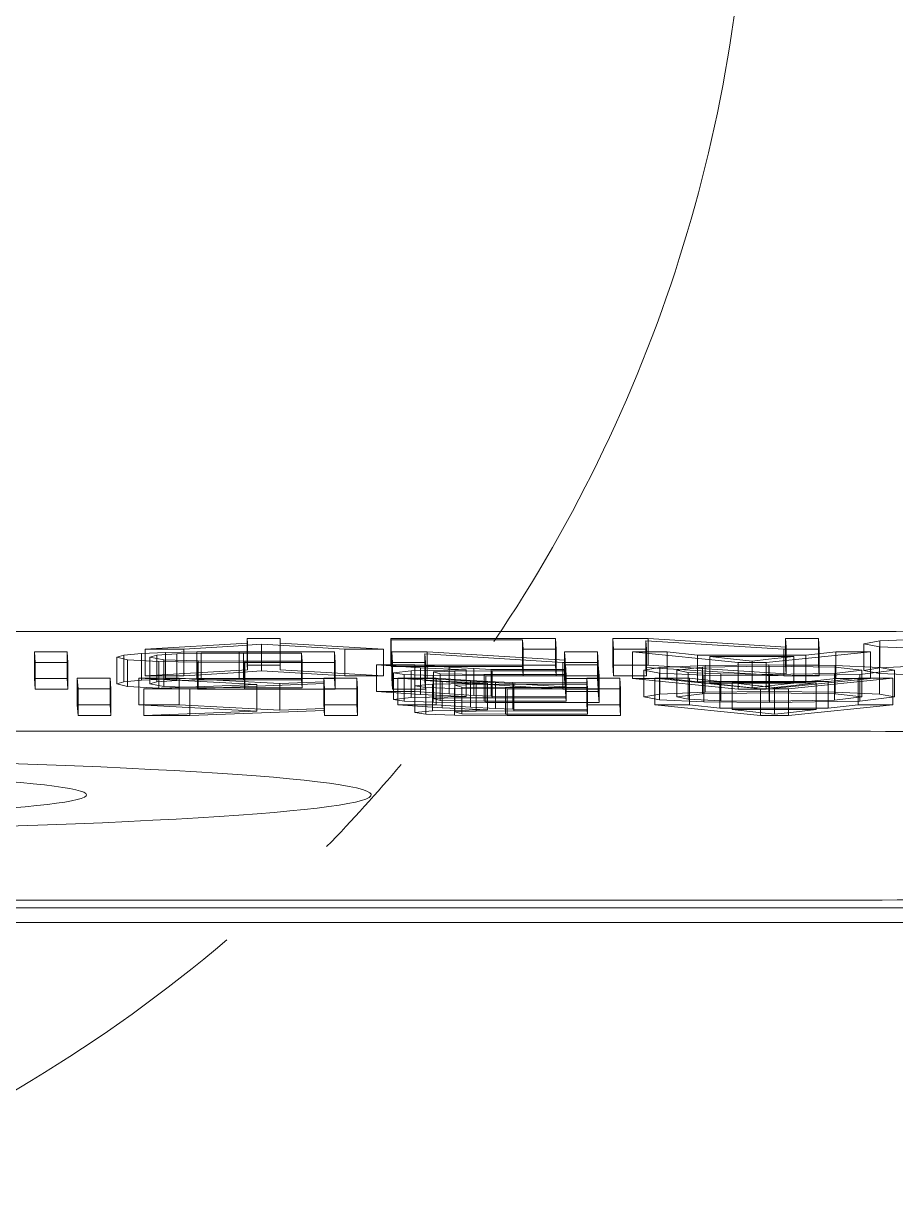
# Model space of a CAD drawing. Header units: metres. Extents: x -55 to 260, y -121 to 64.
# Drawn here: x 7.0984 to 7.1572, y 19.6569 to 19.7354 of the extents above; entities that cross this region are included whole.
import ezdxf

# ---------------------------------------------------------------- set-up
doc = ezdxf.new("R2010")
doc.units = ezdxf.units.M
doc.layers.add('0-1', color=7, linetype='Continuous', lineweight=5)
doc.layers.add('45ESTAC-1', color=253, linetype='Continuous', lineweight=5)

# ---------------------------------------------------------------- blocks, each defined once
blk = doc.blocks.new('Sign - SpeedLimit_Handicap - Handicap-V263-A1 _ A700')
at = {"layer": '45ESTAC-1'}
for p, q in [((7.155729, 19.694388), (6.91093, 19.694388)), ((7.113551, 19.693615), (7.106657, 19.693199)), ((7.10927, 19.693199), (7.112609, 19.693413)), ((7.112609, 19.693413), (7.114496, 19.693534)), ((7.115745, 19.693921), (7.11353, 19.693921)), ((7.11353, 19.693921), (7.113551, 19.693615)), ((7.11353, 19.692122), (7.11353, 19.693921)), ((7.113551, 19.691816), (7.113551, 19.693615)), ((7.114495, 19.691736), (7.114496, 19.693534)), ((7.114496, 19.693534), (7.116394, 19.693421)), ((7.115766, 19.693615), (7.115745, 19.693921)), ((7.115745, 19.693921), (7.115745, 19.692122)), ((7.122718, 19.693199), (7.115766, 19.693615)), ((7.115766, 19.691816), (7.115766, 19.693615)), ((7.116394, 19.693421), (7.120105, 19.693199)), ((7.134299, 19.693921), (7.123222, 19.693921)), ((7.123222, 19.693921), (7.123228, 19.69383)), ((7.123222, 19.692122), (7.123222, 19.693921)), ((7.123228, 19.69383), (7.13209, 19.69383)), ((7.123228, 19.692032), (7.123228, 19.69383)), ((7.13209, 19.69383), (7.132134, 19.693199)), ((7.13209, 19.692032), (7.13209, 19.69383)), ((7.134349, 19.693199), (7.134299, 19.693921)), ((7.134299, 19.693921), (7.134299, 19.692122)), ((7.140547, 19.693921), (7.138176, 19.693921)), ((7.138176, 19.693921), (7.138226, 19.693199)), ((7.138176, 19.692122), (7.138176, 19.693921)), ((7.140401, 19.691972), (7.140402, 19.693771)), ((7.140441, 19.693199), (7.140402, 19.693771)), ((7.140402, 19.693771), (7.149701, 19.693199)), ((7.149846, 19.693349), (7.140547, 19.693921)), ((7.140547, 19.692122), (7.140547, 19.693921)), ((7.149806, 19.692122), (7.149807, 19.693921)), ((7.152022, 19.693921), (7.149807, 19.693921)), ((7.149807, 19.693921), (7.149846, 19.693349)), ((7.152072, 19.693199), (7.152022, 19.693921)), ((7.152022, 19.693921), (7.152022, 19.692122)), ((7.156163, 19.693757), (7.155093, 19.693561)), ((7.155093, 19.693561), (7.156136, 19.693368)), ((7.155093, 19.691763), (7.155093, 19.693561)), ((7.159226, 19.693887), (7.156163, 19.693757)), ((7.156163, 19.691958), (7.156163, 19.693757)), ((7.101407, 19.69303), (7.099192, 19.69303)), ((7.099192, 19.69303), (7.099242, 19.692309)), ((7.099192, 19.691231), (7.099192, 19.69303)), ((7.101457, 19.692309), (7.101407, 19.69303)), ((7.101407, 19.69303), (7.101407, 19.691231)), ((7.104755, 19.690867), (7.104756, 19.692665)), ((7.105217, 19.692811), (7.104756, 19.692665)), ((7.104756, 19.692665), (7.105464, 19.692494)), ((7.106421, 19.692916), (7.105217, 19.692811)), ((7.105217, 19.691012), (7.105217, 19.692811)), ((7.108035, 19.692981), (7.106421, 19.692916)), ((7.106421, 19.691118), (7.106421, 19.692916)), ((7.106657, 19.693199), (7.10927, 19.693199)), ((7.106657, 19.691401), (7.106657, 19.693199)), ((7.106971, 19.692664), (7.107444, 19.6928)), ((7.107928, 19.692493), (7.106971, 19.692664)), ((7.106971, 19.690865), (7.106971, 19.692664)), ((7.107444, 19.6928), (7.108786, 19.69289)), ((7.107444, 19.691002), (7.107444, 19.6928)), ((7.11015, 19.693018), (7.108035, 19.692981)), ((7.108035, 19.691183), (7.108035, 19.692981)), ((7.108785, 19.691091), (7.108786, 19.69289)), ((7.108786, 19.69289), (7.110427, 19.692927)), ((7.10927, 19.691401), (7.10927, 19.693199)), ((7.112999, 19.69303), (7.11015, 19.693018)), ((7.11015, 19.691219), (7.11015, 19.693018)), ((7.110427, 19.692927), (7.113278, 19.69294)), ((7.110427, 19.691128), (7.110427, 19.692927)), ((7.119407, 19.69303), (7.112999, 19.69303)), ((7.112999, 19.691231), (7.112999, 19.69303)), ((7.113278, 19.69294), (7.117198, 19.69294)), ((7.113278, 19.691141), (7.113278, 19.69294)), ((7.117198, 19.69294), (7.117236, 19.692399)), ((7.117198, 19.69294), (7.117198, 19.691141)), ((7.119457, 19.692309), (7.119407, 19.69303)), ((7.119407, 19.69303), (7.119407, 19.691231)), ((7.120105, 19.693199), (7.122718, 19.693199)), ((7.120105, 19.691401), (7.120105, 19.693199)), ((7.122718, 19.691401), (7.122718, 19.693199)), ((7.125655, 19.69303), (7.123284, 19.69303)), ((7.123284, 19.69303), (7.123334, 19.692309)), ((7.123284, 19.691231), (7.123284, 19.69303)), ((7.125549, 19.692309), (7.12551, 19.69288)), ((7.12551, 19.69288), (7.134809, 19.692309)), ((7.12551, 19.691082), (7.12551, 19.69288)), ((7.134954, 19.692458), (7.125655, 19.69303)), ((7.125655, 19.691231), (7.125655, 19.69303)), ((7.132134, 19.693199), (7.134349, 19.693199)), ((7.132134, 19.691401), (7.132134, 19.693199)), ((7.134349, 19.691401), (7.134349, 19.693199)), ((7.134914, 19.691231), (7.134915, 19.69303)), ((7.13713, 19.69303), (7.134915, 19.69303)), ((7.134915, 19.69303), (7.134954, 19.692458)), ((7.13718, 19.692309), (7.13713, 19.69303)), ((7.13713, 19.69303), (7.13713, 19.691231)), ((7.138226, 19.693199), (7.140441, 19.693199)), ((7.138226, 19.691401), (7.138226, 19.693199)), ((7.141838, 19.69303), (7.139497, 19.69303)), ((7.139497, 19.69303), (7.146621, 19.692309)), ((7.139497, 19.691231), (7.139497, 19.69303)), ((7.140441, 19.691401), (7.140441, 19.693199)), ((7.143883, 19.692805), (7.141838, 19.69303)), ((7.141838, 19.691231), (7.141838, 19.69303)), ((7.151182, 19.692805), (7.143883, 19.692805)), ((7.143883, 19.691006), (7.143883, 19.692805)), ((7.146307, 19.692537), (7.144698, 19.692714)), ((7.144698, 19.692714), (7.150375, 19.692714)), ((7.144698, 19.690916), (7.144698, 19.692714)), ((7.148508, 19.692309), (7.155532, 19.69303)), ((7.150375, 19.692714), (7.148653, 19.692521)), ((7.149701, 19.693199), (7.152072, 19.693199)), ((7.149701, 19.691401), (7.149701, 19.693199)), ((7.149846, 19.69155), (7.149846, 19.693349)), ((7.150375, 19.692714), (7.150375, 19.690916)), ((7.153192, 19.69303), (7.151182, 19.692805)), ((7.151182, 19.691006), (7.151182, 19.692805)), ((7.152072, 19.691401), (7.152072, 19.693199)), ((7.153191, 19.691231), (7.153192, 19.69303)), ((7.155532, 19.69303), (7.153192, 19.69303)), ((7.155532, 19.69303), (7.155532, 19.691231)), ((7.156136, 19.693368), (7.15914, 19.693235)), ((7.156136, 19.69157), (7.156136, 19.693368)), ((7.099242, 19.692309), (7.101457, 19.692309)), ((7.099242, 19.69051), (7.099242, 19.692309)), ((7.101457, 19.69051), (7.101457, 19.692309)), ((7.105464, 19.692494), (7.107571, 19.692371)), ((7.105464, 19.690695), (7.105464, 19.692494)), ((7.106657, 19.691401), (7.113551, 19.691816)), ((7.107571, 19.692371), (7.11018, 19.692319)), ((7.107571, 19.690572), (7.107571, 19.692371)), ((7.110234, 19.692413), (7.107928, 19.692493)), ((7.107928, 19.690695), (7.107928, 19.692493)), ((7.110179, 19.69052), (7.11018, 19.692319)), ((7.11018, 19.692319), (7.113343, 19.692309)), ((7.110233, 19.690615), (7.110234, 19.692413)), ((7.113376, 19.692399), (7.110234, 19.692413)), ((7.113343, 19.692309), (7.119457, 19.692309)), ((7.113343, 19.69051), (7.113343, 19.692309)), ((7.117236, 19.692399), (7.113376, 19.692399)), ((7.113376, 19.6906), (7.113376, 19.692399)), ((7.113551, 19.691816), (7.11353, 19.692122)), ((7.11353, 19.692122), (7.115745, 19.692122)), ((7.115745, 19.692122), (7.115766, 19.691816)), ((7.115766, 19.691816), (7.122718, 19.691401)), ((7.117235, 19.6906), (7.117236, 19.692399)), ((7.119457, 19.69051), (7.119457, 19.692309)), ((7.124821, 19.692139), (7.122247, 19.692139)), ((7.122247, 19.692139), (7.125216, 19.691944)), ((7.122247, 19.690341), (7.122247, 19.692139)), ((7.123228, 19.692032), (7.123222, 19.692122)), ((7.123222, 19.692122), (7.134299, 19.692122)), ((7.13209, 19.692032), (7.123228, 19.692032)), ((7.123334, 19.692309), (7.125549, 19.692309)), ((7.123334, 19.69051), (7.123334, 19.692309)), ((7.12828, 19.691812), (7.124574, 19.691745)), ((7.127138, 19.69199), (7.124821, 19.692139)), ((7.124821, 19.690341), (7.124821, 19.692139)), ((7.125215, 19.690145), (7.125216, 19.691944)), ((7.125216, 19.691944), (7.12828, 19.691812)), ((7.125549, 19.69051), (7.125549, 19.692309)), ((7.128811, 19.691891), (7.127138, 19.69199)), ((7.127138, 19.690191), (7.127138, 19.69199)), ((7.128279, 19.690014), (7.12828, 19.691812)), ((7.12881, 19.690092), (7.128811, 19.691891)), ((7.129984, 19.691844), (7.128811, 19.691891)), ((7.134998, 19.691824), (7.129984, 19.691844)), ((7.129984, 19.690046), (7.129984, 19.691844)), ((7.132134, 19.691401), (7.13209, 19.692032)), ((7.134299, 19.692122), (7.134349, 19.691401)), ((7.134809, 19.692309), (7.13718, 19.692309)), ((7.134809, 19.69051), (7.134809, 19.692309)), ((7.134954, 19.69066), (7.134954, 19.692458)), ((7.134976, 19.690341), (7.134977, 19.692139)), ((7.137192, 19.692139), (7.134977, 19.692139)), ((7.134977, 19.692139), (7.134998, 19.691824)), ((7.134998, 19.690025), (7.134998, 19.691824)), ((7.13718, 19.69051), (7.13718, 19.692309)), ((7.137242, 19.691418), (7.137192, 19.692139)), ((7.137192, 19.692139), (7.137192, 19.690341)), ((7.138226, 19.691401), (7.138176, 19.692122)), ((7.138176, 19.692122), (7.140547, 19.692122)), ((7.141333, 19.691976), (7.140263, 19.69178)), ((7.149701, 19.691401), (7.140401, 19.691972)), ((7.140401, 19.691972), (7.140441, 19.691401)), ((7.140547, 19.692122), (7.149846, 19.69155)), ((7.144396, 19.692106), (7.141333, 19.691976)), ((7.141333, 19.690177), (7.141333, 19.691976)), ((7.142478, 19.691779), (7.144223, 19.691987)), ((7.144223, 19.691987), (7.148703, 19.692061)), ((7.144223, 19.690189), (7.144223, 19.691987)), ((7.148683, 19.692151), (7.144396, 19.692106)), ((7.144396, 19.690308), (7.144396, 19.692106)), ((7.147558, 19.692399), (7.146307, 19.692537)), ((7.146621, 19.692309), (7.148508, 19.692309)), ((7.146621, 19.69051), (7.146621, 19.692309)), ((7.148653, 19.692521), (7.147558, 19.692399)), ((7.147558, 19.6906), (7.147558, 19.692399)), ((7.148508, 19.69051), (7.148508, 19.692309)), ((7.153144, 19.692102), (7.148683, 19.692151)), ((7.148683, 19.690352), (7.148683, 19.692151)), ((7.148702, 19.690262), (7.148703, 19.692061)), ((7.148703, 19.692061), (7.153154, 19.691988)), ((7.149846, 19.69155), (7.149806, 19.692122)), ((7.149806, 19.692122), (7.152022, 19.692122)), ((7.152022, 19.692122), (7.152072, 19.691401)), ((7.153143, 19.690303), (7.153144, 19.692102)), ((7.15613, 19.691968), (7.153144, 19.692102)), ((7.153153, 19.690189), (7.153154, 19.691988)), ((7.153154, 19.691988), (7.154939, 19.691789)), ((7.155093, 19.691763), (7.156163, 19.691958)), ((7.157155, 19.691788), (7.15613, 19.691968)), ((7.15613, 19.690169), (7.15613, 19.691968)), ((7.156163, 19.691958), (7.159226, 19.692089)), ((7.099242, 19.69051), (7.099192, 19.691231)), ((7.099192, 19.691231), (7.101407, 19.691231)), ((7.101407, 19.691231), (7.101457, 19.69051)), ((7.102084, 19.68945), (7.102085, 19.691249)), ((7.1043, 19.691249), (7.102085, 19.691249)), ((7.102085, 19.691249), (7.102135, 19.690527)), ((7.10435, 19.690527), (7.1043, 19.691249)), ((7.1043, 19.691249), (7.1043, 19.68945)), ((7.105217, 19.691012), (7.106421, 19.691118)), ((7.106238, 19.68945), (7.106239, 19.691249)), ((7.108947, 19.691249), (7.106239, 19.691249)), ((7.106239, 19.691249), (7.114173, 19.690824)), ((7.106421, 19.691118), (7.108035, 19.691183)), ((7.10927, 19.691401), (7.106657, 19.691401)), ((7.108785, 19.691091), (7.107444, 19.691002)), ((7.108035, 19.691183), (7.11015, 19.691219)), ((7.110427, 19.691128), (7.108785, 19.691091)), ((7.11574, 19.690885), (7.108947, 19.691249)), ((7.108947, 19.68945), (7.108947, 19.691249)), ((7.112609, 19.691615), (7.10927, 19.691401)), ((7.11015, 19.691219), (7.112999, 19.691231)), ((7.113278, 19.691141), (7.110427, 19.691128)), ((7.114495, 19.691736), (7.112609, 19.691615)), ((7.112999, 19.691231), (7.119407, 19.691231)), ((7.117198, 19.691141), (7.113278, 19.691141)), ((7.116394, 19.691623), (7.114495, 19.691736)), ((7.120105, 19.691401), (7.116394, 19.691623)), ((7.117235, 19.6906), (7.117198, 19.691141)), ((7.120915, 19.691249), (7.1187, 19.691249)), ((7.1187, 19.691249), (7.118717, 19.691001)), ((7.1187, 19.68945), (7.1187, 19.691249)), ((7.119407, 19.691231), (7.119457, 19.69051)), ((7.122718, 19.691401), (7.120105, 19.691401)), ((7.120966, 19.690527), (7.120915, 19.691249)), ((7.120915, 19.691249), (7.120915, 19.68945)), ((7.123334, 19.69051), (7.123284, 19.691231)), ((7.123284, 19.691231), (7.125655, 19.691231)), ((7.124574, 19.691745), (7.123382, 19.691615)), ((7.123382, 19.691615), (7.124115, 19.691506)), ((7.123382, 19.689817), (7.123382, 19.691615)), ((7.126268, 19.691249), (7.123693, 19.691249)), ((7.123693, 19.691249), (7.126662, 19.691053)), ((7.123693, 19.68945), (7.123693, 19.691249)), ((7.124114, 19.689708), (7.124115, 19.691506)), ((7.124115, 19.691506), (7.126058, 19.691437)), ((7.124574, 19.689947), (7.124574, 19.691745)), ((7.134809, 19.69051), (7.12551, 19.691082)), ((7.12551, 19.691082), (7.125549, 19.69051)), ((7.125655, 19.691231), (7.134954, 19.69066)), ((7.126058, 19.691437), (7.129605, 19.691418)), ((7.126058, 19.689639), (7.126058, 19.691437)), ((7.126084, 19.69168), (7.127518, 19.691721)), ((7.12654, 19.691539), (7.126084, 19.69168)), ((7.126084, 19.689881), (7.126084, 19.69168)), ((7.128584, 19.691099), (7.126268, 19.691249)), ((7.126268, 19.68945), (7.126268, 19.691249)), ((7.126539, 19.689741), (7.12654, 19.691539)), ((7.129504, 19.691508), (7.12654, 19.691539)), ((7.126662, 19.691053), (7.129726, 19.690922)), ((7.126662, 19.689255), (7.126662, 19.691053)), ((7.127518, 19.691721), (7.130046, 19.691734)), ((7.127518, 19.689922), (7.127518, 19.691721)), ((7.130257, 19.691), (7.128584, 19.691099)), ((7.128584, 19.689301), (7.128584, 19.691099)), ((7.129503, 19.68971), (7.129504, 19.691508)), ((7.13502, 19.691508), (7.129504, 19.691508)), ((7.129605, 19.691418), (7.137242, 19.691418)), ((7.129605, 19.689619), (7.129605, 19.691418)), ((7.130046, 19.691734), (7.135005, 19.691734)), ((7.130046, 19.689935), (7.130046, 19.691734)), ((7.134349, 19.691401), (7.132134, 19.691401)), ((7.134954, 19.69066), (7.134914, 19.691231)), ((7.134914, 19.691231), (7.13713, 19.691231)), ((7.135005, 19.691734), (7.13502, 19.691508)), ((7.135005, 19.691734), (7.135005, 19.689935)), ((7.13502, 19.68971), (7.13502, 19.691508)), ((7.138638, 19.691249), (7.136423, 19.691249)), ((7.136423, 19.691249), (7.136445, 19.690933)), ((7.136423, 19.68945), (7.136423, 19.691249)), ((7.13713, 19.691231), (7.13718, 19.69051)), ((7.137242, 19.689619), (7.137242, 19.691418)), ((7.140441, 19.691401), (7.138226, 19.691401)), ((7.138689, 19.690527), (7.138638, 19.691249)), ((7.138638, 19.691249), (7.138638, 19.68945)), ((7.146621, 19.69051), (7.139497, 19.691231)), ((7.139497, 19.691231), (7.141838, 19.691231)), ((7.140263, 19.69178), (7.141306, 19.691587)), ((7.140263, 19.689981), (7.140263, 19.69178)), ((7.143346, 19.691249), (7.141005, 19.691249)), ((7.141005, 19.691249), (7.14813, 19.690527)), ((7.141005, 19.68945), (7.141005, 19.691249)), ((7.141306, 19.691587), (7.14431, 19.691454)), ((7.141306, 19.689788), (7.141306, 19.691587)), ((7.141838, 19.691231), (7.143883, 19.691006)), ((7.143242, 19.69163), (7.142478, 19.691779)), ((7.142478, 19.689981), (7.142478, 19.691779)), ((7.143241, 19.689832), (7.143242, 19.69163)), ((7.145449, 19.691532), (7.143242, 19.69163)), ((7.145391, 19.691023), (7.143346, 19.691249)), ((7.143346, 19.68945), (7.143346, 19.691249)), ((7.144309, 19.689656), (7.14431, 19.691454)), ((7.14431, 19.691454), (7.148722, 19.691407)), ((7.148703, 19.691497), (7.145449, 19.691532)), ((7.145449, 19.689733), (7.145449, 19.691532)), ((7.155532, 19.691231), (7.148508, 19.69051)), ((7.153107, 19.691564), (7.148703, 19.691497)), ((7.148703, 19.689698), (7.148703, 19.691497)), ((7.148722, 19.691407), (7.154812, 19.691508)), ((7.148722, 19.689608), (7.148722, 19.691407)), ((7.152072, 19.691401), (7.149701, 19.691401)), ((7.150016, 19.690527), (7.157041, 19.691249)), ((7.151182, 19.691006), (7.153191, 19.691231)), ((7.1547, 19.691249), (7.152691, 19.691023)), ((7.154939, 19.691789), (7.153107, 19.691564)), ((7.153107, 19.689766), (7.153107, 19.691564)), ((7.153191, 19.691231), (7.155532, 19.691231)), ((7.157041, 19.691249), (7.1547, 19.691249)), ((7.1547, 19.68945), (7.1547, 19.691249)), ((7.154811, 19.689709), (7.154812, 19.691508)), ((7.154812, 19.691508), (7.157155, 19.691788)), ((7.154939, 19.691789), (7.154939, 19.689991)), ((7.156136, 19.69157), (7.155093, 19.691763)), ((7.15914, 19.691437), (7.156136, 19.69157)), ((7.157041, 19.691249), (7.157041, 19.68945)), ((7.157155, 19.691788), (7.157154, 19.68999)), ((7.101457, 19.69051), (7.099242, 19.69051)), ((7.102135, 19.690527), (7.10435, 19.690527)), ((7.102135, 19.688729), (7.102135, 19.690527)), ((7.10435, 19.688729), (7.10435, 19.690527)), ((7.104755, 19.690867), (7.105217, 19.691012)), ((7.105464, 19.690695), (7.104755, 19.690867)), ((7.107571, 19.690572), (7.105464, 19.690695)), ((7.106565, 19.688729), (7.106566, 19.690527)), ((7.114173, 19.690824), (7.106566, 19.690527)), ((7.106566, 19.690527), (7.109664, 19.690527)), ((7.107444, 19.691002), (7.106971, 19.690865)), ((7.106971, 19.690865), (7.107928, 19.690695)), ((7.110179, 19.69052), (7.107571, 19.690572)), ((7.107928, 19.690695), (7.110233, 19.690615)), ((7.109663, 19.688729), (7.109664, 19.690527)), ((7.109664, 19.690527), (7.118726, 19.690881)), ((7.113343, 19.69051), (7.110179, 19.69052)), ((7.110233, 19.690615), (7.113376, 19.6906)), ((7.119457, 19.69051), (7.113343, 19.69051)), ((7.113376, 19.6906), (7.117235, 19.6906)), ((7.114173, 19.689025), (7.114173, 19.690824)), ((7.118717, 19.691001), (7.11574, 19.690885)), ((7.11574, 19.689086), (7.11574, 19.690885)), ((7.118717, 19.689202), (7.118717, 19.691001)), ((7.118725, 19.689082), (7.118726, 19.690881)), ((7.118726, 19.690881), (7.11875, 19.690527)), ((7.11875, 19.690527), (7.120966, 19.690527)), ((7.11875, 19.688729), (7.11875, 19.690527)), ((7.120965, 19.688729), (7.120966, 19.690527)), ((7.125215, 19.690145), (7.122247, 19.690341)), ((7.122247, 19.690341), (7.124821, 19.690341)), ((7.125549, 19.69051), (7.123334, 19.69051)), ((7.124821, 19.690341), (7.127138, 19.690191)), ((7.124828, 19.688926), (7.124829, 19.690725)), ((7.12602, 19.690855), (7.124829, 19.690725)), ((7.124829, 19.690725), (7.125561, 19.690616)), ((7.125561, 19.690616), (7.127504, 19.690547)), ((7.125561, 19.688817), (7.125561, 19.690616)), ((7.129726, 19.690922), (7.12602, 19.690855)), ((7.12602, 19.689056), (7.12602, 19.690855)), ((7.127504, 19.690547), (7.131052, 19.690527)), ((7.127504, 19.688748), (7.127504, 19.690547)), ((7.12753, 19.688991), (7.127531, 19.690789)), ((7.127531, 19.690789), (7.128964, 19.69083)), ((7.127986, 19.690649), (7.127531, 19.690789)), ((7.13095, 19.690618), (7.127986, 19.690649)), ((7.127986, 19.68885), (7.127986, 19.690649)), ((7.128964, 19.69083), (7.131493, 19.690843)), ((7.128964, 19.689032), (7.128964, 19.69083)), ((7.129726, 19.689123), (7.129726, 19.690922)), ((7.131431, 19.690954), (7.130257, 19.691)), ((7.130257, 19.689202), (7.130257, 19.691)), ((7.136467, 19.690618), (7.13095, 19.690618)), ((7.13095, 19.688819), (7.13095, 19.690618)), ((7.131051, 19.688729), (7.131052, 19.690527)), ((7.131052, 19.690527), (7.138689, 19.690527)), ((7.136445, 19.690933), (7.131431, 19.690954)), ((7.131431, 19.689155), (7.131431, 19.690954)), ((7.131492, 19.689044), (7.131493, 19.690843)), ((7.131493, 19.690843), (7.136451, 19.690843)), ((7.13718, 19.69051), (7.134809, 19.69051)), ((7.134998, 19.690025), (7.134976, 19.690341)), ((7.134976, 19.690341), (7.137192, 19.690341)), ((7.136445, 19.689135), (7.136445, 19.690933)), ((7.136451, 19.690843), (7.136467, 19.690618)), ((7.136451, 19.690843), (7.136451, 19.689044)), ((7.136467, 19.688819), (7.136467, 19.690618)), ((7.137192, 19.690341), (7.137242, 19.689619)), ((7.138688, 19.688729), (7.138689, 19.690527)), ((7.141333, 19.690177), (7.144396, 19.690308)), ((7.143883, 19.691006), (7.151182, 19.691006)), ((7.148702, 19.690262), (7.144223, 19.690189)), ((7.144396, 19.690308), (7.148683, 19.690352)), ((7.150375, 19.690916), (7.144698, 19.690916)), ((7.144698, 19.690916), (7.146307, 19.690738)), ((7.152691, 19.691023), (7.145391, 19.691023)), ((7.145391, 19.689225), (7.145391, 19.691023)), ((7.147815, 19.690756), (7.146206, 19.690933)), ((7.146206, 19.690933), (7.151883, 19.690933)), ((7.146206, 19.689135), (7.146206, 19.690933)), ((7.146307, 19.690738), (7.147558, 19.6906)), ((7.148508, 19.69051), (7.146621, 19.69051)), ((7.147558, 19.6906), (7.148653, 19.690723)), ((7.149067, 19.690618), (7.147815, 19.690756)), ((7.14813, 19.690527), (7.150016, 19.690527)), ((7.14813, 19.688729), (7.14813, 19.690527)), ((7.148653, 19.690723), (7.150375, 19.690916)), ((7.148683, 19.690352), (7.153143, 19.690303)), ((7.153153, 19.690189), (7.148702, 19.690262)), ((7.150162, 19.69074), (7.149067, 19.690618)), ((7.149067, 19.688819), (7.149067, 19.690618)), ((7.150016, 19.688729), (7.150016, 19.690527)), ((7.151883, 19.690933), (7.150162, 19.69074)), ((7.151883, 19.690933), (7.151883, 19.689135)), ((7.15269, 19.689225), (7.152691, 19.691023)), ((7.153143, 19.690303), (7.15613, 19.690169)), ((7.123382, 19.689817), (7.124574, 19.689947)), ((7.124114, 19.689708), (7.123382, 19.689817)), ((7.126058, 19.689639), (7.124114, 19.689708)), ((7.124574, 19.689947), (7.128279, 19.690014)), ((7.128279, 19.690014), (7.125215, 19.690145)), ((7.129605, 19.689619), (7.126058, 19.689639)), ((7.127518, 19.689922), (7.126084, 19.689881)), ((7.126084, 19.689881), (7.126539, 19.689741)), ((7.126539, 19.689741), (7.129503, 19.68971)), ((7.127138, 19.690191), (7.12881, 19.690092)), ((7.130046, 19.689935), (7.127518, 19.689922)), ((7.12881, 19.690092), (7.129984, 19.690046)), ((7.129503, 19.68971), (7.13502, 19.68971)), ((7.137242, 19.689619), (7.129605, 19.689619)), ((7.129984, 19.690046), (7.134998, 19.690025)), ((7.135005, 19.689935), (7.130046, 19.689935)), ((7.13502, 19.68971), (7.135005, 19.689935)), ((7.140263, 19.689981), (7.141333, 19.690177)), ((7.141306, 19.689788), (7.140263, 19.689981)), ((7.144309, 19.689656), (7.141306, 19.689788)), ((7.144223, 19.690189), (7.142478, 19.689981)), ((7.142478, 19.689981), (7.143241, 19.689832)), ((7.143241, 19.689832), (7.145449, 19.689733)), ((7.148722, 19.689608), (7.144309, 19.689656)), ((7.145449, 19.689733), (7.148703, 19.689698)), ((7.148703, 19.689698), (7.153107, 19.689766)), ((7.154811, 19.689709), (7.148722, 19.689608)), ((7.153107, 19.689766), (7.154939, 19.689991)), ((7.154939, 19.689991), (7.153153, 19.690189)), ((7.157154, 19.68999), (7.154811, 19.689709)), ((7.15613, 19.690169), (7.157154, 19.68999)), ((7.102135, 19.688729), (7.102084, 19.68945)), ((7.102084, 19.68945), (7.1043, 19.68945)), ((7.10435, 19.688729), (7.102135, 19.688729)), ((7.1043, 19.68945), (7.10435, 19.688729)), ((7.114173, 19.689025), (7.106238, 19.68945)), ((7.106238, 19.68945), (7.108947, 19.68945)), ((7.106565, 19.688729), (7.114173, 19.689025)), ((7.109663, 19.688729), (7.106565, 19.688729)), ((7.108947, 19.68945), (7.11574, 19.689086)), ((7.118725, 19.689082), (7.109663, 19.688729)), ((7.11574, 19.689086), (7.118717, 19.689202)), ((7.118717, 19.689202), (7.1187, 19.68945)), ((7.1187, 19.68945), (7.120915, 19.68945)), ((7.11875, 19.688729), (7.118725, 19.689082)), ((7.120965, 19.688729), (7.11875, 19.688729)), ((7.120915, 19.68945), (7.120965, 19.688729)), ((7.126662, 19.689255), (7.123693, 19.68945)), ((7.123693, 19.68945), (7.126268, 19.68945)), ((7.124828, 19.688926), (7.12602, 19.689056)), ((7.125561, 19.688817), (7.124828, 19.688926)), ((7.127504, 19.688748), (7.125561, 19.688817)), ((7.12602, 19.689056), (7.129726, 19.689123)), ((7.126268, 19.68945), (7.128584, 19.689301)), ((7.129726, 19.689123), (7.126662, 19.689255)), ((7.131051, 19.688729), (7.127504, 19.688748)), ((7.128964, 19.689032), (7.12753, 19.688991)), ((7.12753, 19.688991), (7.127986, 19.68885)), ((7.127986, 19.68885), (7.13095, 19.688819)), ((7.128584, 19.689301), (7.130257, 19.689202)), ((7.131492, 19.689044), (7.128964, 19.689032)), ((7.130257, 19.689202), (7.131431, 19.689155)), ((7.13095, 19.688819), (7.136467, 19.688819)), ((7.138688, 19.688729), (7.131051, 19.688729)), ((7.131431, 19.689155), (7.136445, 19.689135)), ((7.136451, 19.689044), (7.131492, 19.689044)), ((7.136445, 19.689135), (7.136423, 19.68945)), ((7.136423, 19.68945), (7.138638, 19.68945)), ((7.136467, 19.688819), (7.136451, 19.689044)), ((7.138638, 19.68945), (7.138688, 19.688729)), ((7.14813, 19.688729), (7.141005, 19.68945)), ((7.141005, 19.68945), (7.143346, 19.68945)), ((7.143346, 19.68945), (7.145391, 19.689225)), ((7.145391, 19.689225), (7.15269, 19.689225)), ((7.151883, 19.689135), (7.146206, 19.689135)), ((7.146206, 19.689135), (7.147815, 19.688957)), ((7.147815, 19.688957), (7.149067, 19.688819)), ((7.150016, 19.688729), (7.14813, 19.688729)), ((7.149067, 19.688819), (7.150161, 19.688942)), ((7.157041, 19.68945), (7.150016, 19.688729)), ((7.150161, 19.688942), (7.151883, 19.689135)), ((7.15269, 19.689225), (7.1547, 19.68945)), ((7.1547, 19.68945), (7.157041, 19.68945)), ((6.914096, 19.687674), (7.153495, 19.687674)), ((7.154286, 19.676293), (6.914887, 19.676293)), ((6.912223, 19.675776), (7.157022, 19.675776)), ((7.157021, 19.674777), (6.912222, 19.674777))]:
    blk.add_line(p, q, dxfattribs=at)
for centre, major_axis, ratio, start_param, end_param in [((7.047302, 19.749655), (0.09976, 0.00693), 0.999167, 5.619705, 6.213776), ((7.155814, 19.693167), (-0.03, 0.000003), 0.040709, 3.144425, 4.715221), ((7.153552, 19.686859), (-0.02, 0.000002), 0.040709, 3.144425, 4.715221), ((7.054251, 19.68339), (-0.06763, 0.000008), 0.040709, 2.157927, 5.855407), ((7.054251, 19.68339), (-0.048463, 0.000006), 0.040709, 2.335395, 6.443209), ((7.047302, 19.749655), (0.09976, 0.00693), 0.999167, 5.440919, 5.515644), ((7.154229, 19.677107), (-0.02, 0.000002), 0.040709, 1.573629, 3.144425), ((7.156937, 19.676997), (-0.03, 0.000003), 0.040709, 1.573629, 3.141593), ((7.156937, 19.675998), (-0.03, 0.000003), 0.040709, 1.573629, 3.141593), ((7.047302, 19.749655), (0.09976, 0.00693), 0.999167, 5.024039, 5.34894)]:
    blk.add_ellipse(centre, major_axis=major_axis, ratio=ratio, start_param=start_param, end_param=end_param, dxfattribs=at)
blk = doc.blocks.new('22011_AR_rvt-1-A1 _ A700')
at = {"layer": '45ESTAC-1'}
blk.add_blockref('Sign - SpeedLimit_Handicap - Handicap-V263-A1 _ A700', (0, 0), dxfattribs=at)
blk = doc.blocks.new('Sign - SpeedLimit_Handicap - Handicap-V656-A1 _ A700')
at = {"layer": '45ESTAC-1'}
for p, q in [((7.155729, 19.694388), (6.91093, 19.694388)), ((7.113551, 19.693615), (7.106657, 19.693199)), ((7.10927, 19.693199), (7.112609, 19.693413)), ((7.112609, 19.693413), (7.114496, 19.693534)), ((7.115745, 19.693921), (7.11353, 19.693921)), ((7.11353, 19.693921), (7.113551, 19.693615)), ((7.11353, 19.692122), (7.11353, 19.693921)), ((7.113551, 19.691816), (7.113551, 19.693615)), ((7.114495, 19.691736), (7.114496, 19.693534)), ((7.114496, 19.693534), (7.116394, 19.693421)), ((7.115766, 19.693615), (7.115745, 19.693921)), ((7.115745, 19.693921), (7.115745, 19.692122)), ((7.122718, 19.693199), (7.115766, 19.693615)), ((7.115766, 19.691816), (7.115766, 19.693615)), ((7.116394, 19.693421), (7.120105, 19.693199)), ((7.134299, 19.693921), (7.123222, 19.693921)), ((7.123222, 19.693921), (7.123228, 19.69383)), ((7.123222, 19.692122), (7.123222, 19.693921)), ((7.123228, 19.69383), (7.13209, 19.69383)), ((7.123228, 19.692032), (7.123228, 19.69383)), ((7.13209, 19.69383), (7.132134, 19.693199)), ((7.13209, 19.692032), (7.13209, 19.69383)), ((7.134349, 19.693199), (7.134299, 19.693921)), ((7.134299, 19.693921), (7.134299, 19.692122)), ((7.140547, 19.693921), (7.138176, 19.693921)), ((7.138176, 19.693921), (7.138226, 19.693199)), ((7.138176, 19.692122), (7.138176, 19.693921)), ((7.140401, 19.691972), (7.140402, 19.693771)), ((7.140441, 19.693199), (7.140402, 19.693771)), ((7.140402, 19.693771), (7.149701, 19.693199)), ((7.149846, 19.693349), (7.140547, 19.693921)), ((7.140547, 19.692122), (7.140547, 19.693921)), ((7.149806, 19.692122), (7.149807, 19.693921)), ((7.152022, 19.693921), (7.149807, 19.693921)), ((7.149807, 19.693921), (7.149846, 19.693349)), ((7.152072, 19.693199), (7.152022, 19.693921)), ((7.152022, 19.693921), (7.152022, 19.692122)), ((7.156163, 19.693757), (7.155093, 19.693561)), ((7.155093, 19.693561), (7.156136, 19.693368)), ((7.155093, 19.691763), (7.155093, 19.693561)), ((7.159226, 19.693887), (7.156163, 19.693757)), ((7.156163, 19.691958), (7.156163, 19.693757)), ((7.101407, 19.69303), (7.099192, 19.69303)), ((7.099192, 19.69303), (7.099242, 19.692309)), ((7.099192, 19.691231), (7.099192, 19.69303)), ((7.101457, 19.692309), (7.101407, 19.69303)), ((7.101407, 19.69303), (7.101407, 19.691231)), ((7.104755, 19.690867), (7.104756, 19.692665)), ((7.105217, 19.692811), (7.104756, 19.692665)), ((7.104756, 19.692665), (7.105464, 19.692494)), ((7.106421, 19.692916), (7.105217, 19.692811)), ((7.105217, 19.691012), (7.105217, 19.692811)), ((7.108035, 19.692981), (7.106421, 19.692916)), ((7.106421, 19.691118), (7.106421, 19.692916)), ((7.106657, 19.693199), (7.10927, 19.693199)), ((7.106657, 19.691401), (7.106657, 19.693199)), ((7.106971, 19.692664), (7.107444, 19.6928)), ((7.107928, 19.692493), (7.106971, 19.692664)), ((7.106971, 19.690865), (7.106971, 19.692664)), ((7.107444, 19.6928), (7.108786, 19.69289)), ((7.107444, 19.691002), (7.107444, 19.6928)), ((7.11015, 19.693018), (7.108035, 19.692981)), ((7.108035, 19.691183), (7.108035, 19.692981)), ((7.108785, 19.691091), (7.108786, 19.69289)), ((7.108786, 19.69289), (7.110427, 19.692927)), ((7.10927, 19.691401), (7.10927, 19.693199)), ((7.112999, 19.69303), (7.11015, 19.693018)), ((7.11015, 19.691219), (7.11015, 19.693018)), ((7.110427, 19.692927), (7.113278, 19.69294)), ((7.110427, 19.691128), (7.110427, 19.692927)), ((7.119407, 19.69303), (7.112999, 19.69303)), ((7.112999, 19.691231), (7.112999, 19.69303)), ((7.113278, 19.69294), (7.117198, 19.69294)), ((7.113278, 19.691141), (7.113278, 19.69294)), ((7.117198, 19.69294), (7.117236, 19.692399)), ((7.117198, 19.69294), (7.117198, 19.691141)), ((7.119457, 19.692309), (7.119407, 19.69303)), ((7.119407, 19.69303), (7.119407, 19.691231)), ((7.120105, 19.693199), (7.122718, 19.693199)), ((7.120105, 19.691401), (7.120105, 19.693199)), ((7.122718, 19.691401), (7.122718, 19.693199)), ((7.125655, 19.69303), (7.123284, 19.69303)), ((7.123284, 19.69303), (7.123334, 19.692309)), ((7.123284, 19.691231), (7.123284, 19.69303)), ((7.125549, 19.692309), (7.12551, 19.69288)), ((7.12551, 19.69288), (7.134809, 19.692309)), ((7.12551, 19.691082), (7.12551, 19.69288)), ((7.134954, 19.692458), (7.125655, 19.69303)), ((7.125655, 19.691231), (7.125655, 19.69303)), ((7.132134, 19.693199), (7.134349, 19.693199)), ((7.132134, 19.691401), (7.132134, 19.693199)), ((7.134349, 19.691401), (7.134349, 19.693199)), ((7.134914, 19.691231), (7.134915, 19.69303)), ((7.13713, 19.69303), (7.134915, 19.69303)), ((7.134915, 19.69303), (7.134954, 19.692458)), ((7.13718, 19.692309), (7.13713, 19.69303)), ((7.13713, 19.69303), (7.13713, 19.691231)), ((7.138226, 19.693199), (7.140441, 19.693199)), ((7.138226, 19.691401), (7.138226, 19.693199)), ((7.141838, 19.69303), (7.139497, 19.69303)), ((7.139497, 19.69303), (7.146621, 19.692309)), ((7.139497, 19.691231), (7.139497, 19.69303)), ((7.140441, 19.691401), (7.140441, 19.693199)), ((7.143883, 19.692805), (7.141838, 19.69303)), ((7.141838, 19.691231), (7.141838, 19.69303)), ((7.151182, 19.692805), (7.143883, 19.692805)), ((7.143883, 19.691006), (7.143883, 19.692805)), ((7.146307, 19.692537), (7.144698, 19.692714)), ((7.144698, 19.692714), (7.150375, 19.692714)), ((7.144698, 19.690916), (7.144698, 19.692714)), ((7.148508, 19.692309), (7.155532, 19.69303)), ((7.150375, 19.692714), (7.148653, 19.692521)), ((7.149701, 19.693199), (7.152072, 19.693199)), ((7.149701, 19.691401), (7.149701, 19.693199)), ((7.149846, 19.69155), (7.149846, 19.693349)), ((7.150375, 19.692714), (7.150375, 19.690916)), ((7.153192, 19.69303), (7.151182, 19.692805)), ((7.151182, 19.691006), (7.151182, 19.692805)), ((7.152072, 19.691401), (7.152072, 19.693199)), ((7.153191, 19.691231), (7.153192, 19.69303)), ((7.155532, 19.69303), (7.153192, 19.69303)), ((7.155532, 19.69303), (7.155532, 19.691231)), ((7.156136, 19.693368), (7.15914, 19.693235)), ((7.156136, 19.69157), (7.156136, 19.693368)), ((7.099242, 19.692309), (7.101457, 19.692309)), ((7.099242, 19.69051), (7.099242, 19.692309)), ((7.101457, 19.69051), (7.101457, 19.692309)), ((7.105464, 19.692494), (7.107571, 19.692371)), ((7.105464, 19.690695), (7.105464, 19.692494)), ((7.106657, 19.691401), (7.113551, 19.691816)), ((7.107571, 19.692371), (7.11018, 19.692319)), ((7.107571, 19.690572), (7.107571, 19.692371)), ((7.110234, 19.692413), (7.107928, 19.692493)), ((7.107928, 19.690695), (7.107928, 19.692493)), ((7.110179, 19.69052), (7.11018, 19.692319)), ((7.11018, 19.692319), (7.113343, 19.692309)), ((7.110233, 19.690615), (7.110234, 19.692413)), ((7.113376, 19.692399), (7.110234, 19.692413)), ((7.113343, 19.692309), (7.119457, 19.692309)), ((7.113343, 19.69051), (7.113343, 19.692309)), ((7.117236, 19.692399), (7.113376, 19.692399)), ((7.113376, 19.6906), (7.113376, 19.692399)), ((7.113551, 19.691816), (7.11353, 19.692122)), ((7.11353, 19.692122), (7.115745, 19.692122)), ((7.115745, 19.692122), (7.115766, 19.691816)), ((7.115766, 19.691816), (7.122718, 19.691401)), ((7.117235, 19.6906), (7.117236, 19.692399)), ((7.119457, 19.69051), (7.119457, 19.692309)), ((7.124821, 19.692139), (7.122247, 19.692139)), ((7.122247, 19.692139), (7.125216, 19.691944)), ((7.122247, 19.690341), (7.122247, 19.692139)), ((7.123228, 19.692032), (7.123222, 19.692122)), ((7.123222, 19.692122), (7.134299, 19.692122)), ((7.13209, 19.692032), (7.123228, 19.692032)), ((7.123334, 19.692309), (7.125549, 19.692309)), ((7.123334, 19.69051), (7.123334, 19.692309)), ((7.12828, 19.691812), (7.124574, 19.691745)), ((7.127138, 19.69199), (7.124821, 19.692139)), ((7.124821, 19.690341), (7.124821, 19.692139)), ((7.125215, 19.690145), (7.125216, 19.691944)), ((7.125216, 19.691944), (7.12828, 19.691812)), ((7.125549, 19.69051), (7.125549, 19.692309)), ((7.128811, 19.691891), (7.127138, 19.69199)), ((7.127138, 19.690191), (7.127138, 19.69199)), ((7.128279, 19.690014), (7.12828, 19.691812)), ((7.12881, 19.690092), (7.128811, 19.691891)), ((7.129984, 19.691844), (7.128811, 19.691891)), ((7.134998, 19.691824), (7.129984, 19.691844)), ((7.129984, 19.690046), (7.129984, 19.691844)), ((7.132134, 19.691401), (7.13209, 19.692032)), ((7.134299, 19.692122), (7.134349, 19.691401)), ((7.134809, 19.692309), (7.13718, 19.692309)), ((7.134809, 19.69051), (7.134809, 19.692309)), ((7.134954, 19.69066), (7.134954, 19.692458)), ((7.134976, 19.690341), (7.134977, 19.692139)), ((7.137192, 19.692139), (7.134977, 19.692139)), ((7.134977, 19.692139), (7.134998, 19.691824)), ((7.134998, 19.690025), (7.134998, 19.691824)), ((7.13718, 19.69051), (7.13718, 19.692309)), ((7.137242, 19.691418), (7.137192, 19.692139)), ((7.137192, 19.692139), (7.137192, 19.690341)), ((7.138226, 19.691401), (7.138176, 19.692122)), ((7.138176, 19.692122), (7.140547, 19.692122)), ((7.141333, 19.691976), (7.140263, 19.69178)), ((7.149701, 19.691401), (7.140401, 19.691972)), ((7.140401, 19.691972), (7.140441, 19.691401)), ((7.140547, 19.692122), (7.149846, 19.69155)), ((7.144396, 19.692106), (7.141333, 19.691976)), ((7.141333, 19.690177), (7.141333, 19.691976)), ((7.142478, 19.691779), (7.144223, 19.691987)), ((7.144223, 19.691987), (7.148703, 19.692061)), ((7.144223, 19.690189), (7.144223, 19.691987)), ((7.148683, 19.692151), (7.144396, 19.692106)), ((7.144396, 19.690308), (7.144396, 19.692106)), ((7.147558, 19.692399), (7.146307, 19.692537)), ((7.146621, 19.692309), (7.148508, 19.692309)), ((7.146621, 19.69051), (7.146621, 19.692309)), ((7.148653, 19.692521), (7.147558, 19.692399)), ((7.147558, 19.6906), (7.147558, 19.692399)), ((7.148508, 19.69051), (7.148508, 19.692309)), ((7.153144, 19.692102), (7.148683, 19.692151)), ((7.148683, 19.690352), (7.148683, 19.692151)), ((7.148702, 19.690262), (7.148703, 19.692061)), ((7.148703, 19.692061), (7.153154, 19.691988)), ((7.149846, 19.69155), (7.149806, 19.692122)), ((7.149806, 19.692122), (7.152022, 19.692122)), ((7.152022, 19.692122), (7.152072, 19.691401)), ((7.153143, 19.690303), (7.153144, 19.692102)), ((7.15613, 19.691968), (7.153144, 19.692102)), ((7.153153, 19.690189), (7.153154, 19.691988)), ((7.153154, 19.691988), (7.154939, 19.691789)), ((7.155093, 19.691763), (7.156163, 19.691958)), ((7.157155, 19.691788), (7.15613, 19.691968)), ((7.15613, 19.690169), (7.15613, 19.691968)), ((7.156163, 19.691958), (7.159226, 19.692089)), ((7.099242, 19.69051), (7.099192, 19.691231)), ((7.099192, 19.691231), (7.101407, 19.691231)), ((7.101407, 19.691231), (7.101457, 19.69051)), ((7.102084, 19.68945), (7.102085, 19.691249)), ((7.1043, 19.691249), (7.102085, 19.691249)), ((7.102085, 19.691249), (7.102135, 19.690527)), ((7.10435, 19.690527), (7.1043, 19.691249)), ((7.1043, 19.691249), (7.1043, 19.68945)), ((7.105217, 19.691012), (7.106421, 19.691118)), ((7.106238, 19.68945), (7.106239, 19.691249)), ((7.108947, 19.691249), (7.106239, 19.691249)), ((7.106239, 19.691249), (7.114173, 19.690824)), ((7.106421, 19.691118), (7.108035, 19.691183)), ((7.10927, 19.691401), (7.106657, 19.691401)), ((7.108785, 19.691091), (7.107444, 19.691002)), ((7.108035, 19.691183), (7.11015, 19.691219)), ((7.110427, 19.691128), (7.108785, 19.691091)), ((7.11574, 19.690885), (7.108947, 19.691249)), ((7.108947, 19.68945), (7.108947, 19.691249)), ((7.112609, 19.691615), (7.10927, 19.691401)), ((7.11015, 19.691219), (7.112999, 19.691231)), ((7.113278, 19.691141), (7.110427, 19.691128)), ((7.114495, 19.691736), (7.112609, 19.691615)), ((7.112999, 19.691231), (7.119407, 19.691231)), ((7.117198, 19.691141), (7.113278, 19.691141)), ((7.116394, 19.691623), (7.114495, 19.691736)), ((7.120105, 19.691401), (7.116394, 19.691623)), ((7.117235, 19.6906), (7.117198, 19.691141)), ((7.120915, 19.691249), (7.1187, 19.691249)), ((7.1187, 19.691249), (7.118717, 19.691001)), ((7.1187, 19.68945), (7.1187, 19.691249)), ((7.119407, 19.691231), (7.119457, 19.69051)), ((7.122718, 19.691401), (7.120105, 19.691401)), ((7.120966, 19.690527), (7.120915, 19.691249)), ((7.120915, 19.691249), (7.120915, 19.68945)), ((7.123334, 19.69051), (7.123284, 19.691231)), ((7.123284, 19.691231), (7.125655, 19.691231)), ((7.124574, 19.691745), (7.123382, 19.691615)), ((7.123382, 19.691615), (7.124115, 19.691506)), ((7.123382, 19.689817), (7.123382, 19.691615)), ((7.126268, 19.691249), (7.123693, 19.691249)), ((7.123693, 19.691249), (7.126662, 19.691053)), ((7.123693, 19.68945), (7.123693, 19.691249)), ((7.124114, 19.689708), (7.124115, 19.691506)), ((7.124115, 19.691506), (7.126058, 19.691437)), ((7.124574, 19.689947), (7.124574, 19.691745)), ((7.134809, 19.69051), (7.12551, 19.691082)), ((7.12551, 19.691082), (7.125549, 19.69051)), ((7.125655, 19.691231), (7.134954, 19.69066)), ((7.126058, 19.691437), (7.129605, 19.691418)), ((7.126058, 19.689639), (7.126058, 19.691437)), ((7.126084, 19.69168), (7.127518, 19.691721)), ((7.12654, 19.691539), (7.126084, 19.69168)), ((7.126084, 19.689881), (7.126084, 19.69168)), ((7.128584, 19.691099), (7.126268, 19.691249)), ((7.126268, 19.68945), (7.126268, 19.691249)), ((7.126539, 19.689741), (7.12654, 19.691539)), ((7.129504, 19.691508), (7.12654, 19.691539)), ((7.126662, 19.691053), (7.129726, 19.690922)), ((7.126662, 19.689255), (7.126662, 19.691053)), ((7.127518, 19.691721), (7.130046, 19.691734)), ((7.127518, 19.689922), (7.127518, 19.691721)), ((7.130257, 19.691), (7.128584, 19.691099)), ((7.128584, 19.689301), (7.128584, 19.691099)), ((7.129503, 19.68971), (7.129504, 19.691508)), ((7.13502, 19.691508), (7.129504, 19.691508)), ((7.129605, 19.691418), (7.137242, 19.691418)), ((7.129605, 19.689619), (7.129605, 19.691418)), ((7.130046, 19.691734), (7.135005, 19.691734)), ((7.130046, 19.689935), (7.130046, 19.691734)), ((7.134349, 19.691401), (7.132134, 19.691401)), ((7.134954, 19.69066), (7.134914, 19.691231)), ((7.134914, 19.691231), (7.13713, 19.691231)), ((7.135005, 19.691734), (7.13502, 19.691508)), ((7.135005, 19.691734), (7.135005, 19.689935)), ((7.13502, 19.68971), (7.13502, 19.691508)), ((7.138638, 19.691249), (7.136423, 19.691249)), ((7.136423, 19.691249), (7.136445, 19.690933)), ((7.136423, 19.68945), (7.136423, 19.691249)), ((7.13713, 19.691231), (7.13718, 19.69051)), ((7.137242, 19.689619), (7.137242, 19.691418)), ((7.140441, 19.691401), (7.138226, 19.691401)), ((7.138689, 19.690527), (7.138638, 19.691249)), ((7.138638, 19.691249), (7.138638, 19.68945)), ((7.146621, 19.69051), (7.139497, 19.691231)), ((7.139497, 19.691231), (7.141838, 19.691231)), ((7.140263, 19.69178), (7.141306, 19.691587)), ((7.140263, 19.689981), (7.140263, 19.69178)), ((7.143346, 19.691249), (7.141005, 19.691249)), ((7.141005, 19.691249), (7.14813, 19.690527)), ((7.141005, 19.68945), (7.141005, 19.691249)), ((7.141306, 19.691587), (7.14431, 19.691454)), ((7.141306, 19.689788), (7.141306, 19.691587)), ((7.141838, 19.691231), (7.143883, 19.691006)), ((7.143242, 19.69163), (7.142478, 19.691779)), ((7.142478, 19.689981), (7.142478, 19.691779)), ((7.143241, 19.689832), (7.143242, 19.69163)), ((7.145449, 19.691532), (7.143242, 19.69163)), ((7.145391, 19.691023), (7.143346, 19.691249)), ((7.143346, 19.68945), (7.143346, 19.691249)), ((7.144309, 19.689656), (7.14431, 19.691454)), ((7.14431, 19.691454), (7.148722, 19.691407)), ((7.148703, 19.691497), (7.145449, 19.691532)), ((7.145449, 19.689733), (7.145449, 19.691532)), ((7.155532, 19.691231), (7.148508, 19.69051)), ((7.153107, 19.691564), (7.148703, 19.691497)), ((7.148703, 19.689698), (7.148703, 19.691497)), ((7.148722, 19.691407), (7.154812, 19.691508)), ((7.148722, 19.689608), (7.148722, 19.691407)), ((7.152072, 19.691401), (7.149701, 19.691401)), ((7.150016, 19.690527), (7.157041, 19.691249)), ((7.151182, 19.691006), (7.153191, 19.691231)), ((7.1547, 19.691249), (7.152691, 19.691023)), ((7.154939, 19.691789), (7.153107, 19.691564)), ((7.153107, 19.689766), (7.153107, 19.691564)), ((7.153191, 19.691231), (7.155532, 19.691231)), ((7.157041, 19.691249), (7.1547, 19.691249)), ((7.1547, 19.68945), (7.1547, 19.691249)), ((7.154811, 19.689709), (7.154812, 19.691508)), ((7.154812, 19.691508), (7.157155, 19.691788)), ((7.154939, 19.691789), (7.154939, 19.689991)), ((7.156136, 19.69157), (7.155093, 19.691763)), ((7.15914, 19.691437), (7.156136, 19.69157)), ((7.157041, 19.691249), (7.157041, 19.68945)), ((7.157155, 19.691788), (7.157154, 19.68999)), ((7.101457, 19.69051), (7.099242, 19.69051)), ((7.102135, 19.690527), (7.10435, 19.690527)), ((7.102135, 19.688729), (7.102135, 19.690527)), ((7.10435, 19.688729), (7.10435, 19.690527)), ((7.104755, 19.690867), (7.105217, 19.691012)), ((7.105464, 19.690695), (7.104755, 19.690867)), ((7.107571, 19.690572), (7.105464, 19.690695)), ((7.106565, 19.688729), (7.106566, 19.690527)), ((7.114173, 19.690824), (7.106566, 19.690527)), ((7.106566, 19.690527), (7.109664, 19.690527)), ((7.107444, 19.691002), (7.106971, 19.690865)), ((7.106971, 19.690865), (7.107928, 19.690695)), ((7.110179, 19.69052), (7.107571, 19.690572)), ((7.107928, 19.690695), (7.110233, 19.690615)), ((7.109663, 19.688729), (7.109664, 19.690527)), ((7.109664, 19.690527), (7.118726, 19.690881)), ((7.113343, 19.69051), (7.110179, 19.69052)), ((7.110233, 19.690615), (7.113376, 19.6906)), ((7.119457, 19.69051), (7.113343, 19.69051)), ((7.113376, 19.6906), (7.117235, 19.6906)), ((7.114173, 19.689025), (7.114173, 19.690824)), ((7.118717, 19.691001), (7.11574, 19.690885)), ((7.11574, 19.689086), (7.11574, 19.690885)), ((7.118717, 19.689202), (7.118717, 19.691001)), ((7.118725, 19.689082), (7.118726, 19.690881)), ((7.118726, 19.690881), (7.11875, 19.690527)), ((7.11875, 19.690527), (7.120966, 19.690527)), ((7.11875, 19.688729), (7.11875, 19.690527)), ((7.120965, 19.688729), (7.120966, 19.690527)), ((7.125215, 19.690145), (7.122247, 19.690341)), ((7.122247, 19.690341), (7.124821, 19.690341)), ((7.125549, 19.69051), (7.123334, 19.69051)), ((7.124821, 19.690341), (7.127138, 19.690191)), ((7.124828, 19.688926), (7.124829, 19.690725)), ((7.12602, 19.690855), (7.124829, 19.690725)), ((7.124829, 19.690725), (7.125561, 19.690616)), ((7.125561, 19.690616), (7.127504, 19.690547)), ((7.125561, 19.688817), (7.125561, 19.690616)), ((7.129726, 19.690922), (7.12602, 19.690855)), ((7.12602, 19.689056), (7.12602, 19.690855)), ((7.127504, 19.690547), (7.131052, 19.690527)), ((7.127504, 19.688748), (7.127504, 19.690547)), ((7.12753, 19.688991), (7.127531, 19.690789)), ((7.127531, 19.690789), (7.128964, 19.69083)), ((7.127986, 19.690649), (7.127531, 19.690789)), ((7.13095, 19.690618), (7.127986, 19.690649)), ((7.127986, 19.68885), (7.127986, 19.690649)), ((7.128964, 19.69083), (7.131493, 19.690843)), ((7.128964, 19.689032), (7.128964, 19.69083)), ((7.129726, 19.689123), (7.129726, 19.690922)), ((7.131431, 19.690954), (7.130257, 19.691)), ((7.130257, 19.689202), (7.130257, 19.691)), ((7.136467, 19.690618), (7.13095, 19.690618)), ((7.13095, 19.688819), (7.13095, 19.690618)), ((7.131051, 19.688729), (7.131052, 19.690527)), ((7.131052, 19.690527), (7.138689, 19.690527)), ((7.136445, 19.690933), (7.131431, 19.690954)), ((7.131431, 19.689155), (7.131431, 19.690954)), ((7.131492, 19.689044), (7.131493, 19.690843)), ((7.131493, 19.690843), (7.136451, 19.690843)), ((7.13718, 19.69051), (7.134809, 19.69051)), ((7.134998, 19.690025), (7.134976, 19.690341)), ((7.134976, 19.690341), (7.137192, 19.690341)), ((7.136445, 19.689135), (7.136445, 19.690933)), ((7.136451, 19.690843), (7.136467, 19.690618)), ((7.136451, 19.690843), (7.136451, 19.689044)), ((7.136467, 19.688819), (7.136467, 19.690618)), ((7.137192, 19.690341), (7.137242, 19.689619)), ((7.138688, 19.688729), (7.138689, 19.690527)), ((7.141333, 19.690177), (7.144396, 19.690308)), ((7.143883, 19.691006), (7.151182, 19.691006)), ((7.148702, 19.690262), (7.144223, 19.690189)), ((7.144396, 19.690308), (7.148683, 19.690352)), ((7.150375, 19.690916), (7.144698, 19.690916)), ((7.144698, 19.690916), (7.146307, 19.690738)), ((7.152691, 19.691023), (7.145391, 19.691023)), ((7.145391, 19.689225), (7.145391, 19.691023)), ((7.147815, 19.690756), (7.146206, 19.690933)), ((7.146206, 19.690933), (7.151883, 19.690933)), ((7.146206, 19.689135), (7.146206, 19.690933)), ((7.146307, 19.690738), (7.147558, 19.6906)), ((7.148508, 19.69051), (7.146621, 19.69051)), ((7.147558, 19.6906), (7.148653, 19.690723)), ((7.149067, 19.690618), (7.147815, 19.690756)), ((7.14813, 19.690527), (7.150016, 19.690527)), ((7.14813, 19.688729), (7.14813, 19.690527)), ((7.148653, 19.690723), (7.150375, 19.690916)), ((7.148683, 19.690352), (7.153143, 19.690303)), ((7.153153, 19.690189), (7.148702, 19.690262)), ((7.150162, 19.69074), (7.149067, 19.690618)), ((7.149067, 19.688819), (7.149067, 19.690618)), ((7.150016, 19.688729), (7.150016, 19.690527)), ((7.151883, 19.690933), (7.150162, 19.69074)), ((7.151883, 19.690933), (7.151883, 19.689135)), ((7.15269, 19.689225), (7.152691, 19.691023)), ((7.153143, 19.690303), (7.15613, 19.690169)), ((7.123382, 19.689817), (7.124574, 19.689947)), ((7.124114, 19.689708), (7.123382, 19.689817)), ((7.126058, 19.689639), (7.124114, 19.689708)), ((7.124574, 19.689947), (7.128279, 19.690014)), ((7.128279, 19.690014), (7.125215, 19.690145)), ((7.129605, 19.689619), (7.126058, 19.689639)), ((7.127518, 19.689922), (7.126084, 19.689881)), ((7.126084, 19.689881), (7.126539, 19.689741)), ((7.126539, 19.689741), (7.129503, 19.68971)), ((7.127138, 19.690191), (7.12881, 19.690092)), ((7.130046, 19.689935), (7.127518, 19.689922)), ((7.12881, 19.690092), (7.129984, 19.690046)), ((7.129503, 19.68971), (7.13502, 19.68971)), ((7.137242, 19.689619), (7.129605, 19.689619)), ((7.129984, 19.690046), (7.134998, 19.690025)), ((7.135005, 19.689935), (7.130046, 19.689935)), ((7.13502, 19.68971), (7.135005, 19.689935)), ((7.140263, 19.689981), (7.141333, 19.690177)), ((7.141306, 19.689788), (7.140263, 19.689981)), ((7.144309, 19.689656), (7.141306, 19.689788)), ((7.144223, 19.690189), (7.142478, 19.689981)), ((7.142478, 19.689981), (7.143241, 19.689832)), ((7.143241, 19.689832), (7.145449, 19.689733)), ((7.148722, 19.689608), (7.144309, 19.689656)), ((7.145449, 19.689733), (7.148703, 19.689698)), ((7.148703, 19.689698), (7.153107, 19.689766)), ((7.154811, 19.689709), (7.148722, 19.689608)), ((7.153107, 19.689766), (7.154939, 19.689991)), ((7.154939, 19.689991), (7.153153, 19.690189)), ((7.157154, 19.68999), (7.154811, 19.689709)), ((7.15613, 19.690169), (7.157154, 19.68999)), ((7.102135, 19.688729), (7.102084, 19.68945)), ((7.102084, 19.68945), (7.1043, 19.68945)), ((7.10435, 19.688729), (7.102135, 19.688729)), ((7.1043, 19.68945), (7.10435, 19.688729)), ((7.114173, 19.689025), (7.106238, 19.68945)), ((7.106238, 19.68945), (7.108947, 19.68945)), ((7.106565, 19.688729), (7.114173, 19.689025)), ((7.109663, 19.688729), (7.106565, 19.688729)), ((7.108947, 19.68945), (7.11574, 19.689086)), ((7.118725, 19.689082), (7.109663, 19.688729)), ((7.11574, 19.689086), (7.118717, 19.689202)), ((7.118717, 19.689202), (7.1187, 19.68945)), ((7.1187, 19.68945), (7.120915, 19.68945)), ((7.11875, 19.688729), (7.118725, 19.689082)), ((7.120965, 19.688729), (7.11875, 19.688729)), ((7.120915, 19.68945), (7.120965, 19.688729)), ((7.126662, 19.689255), (7.123693, 19.68945)), ((7.123693, 19.68945), (7.126268, 19.68945)), ((7.124828, 19.688926), (7.12602, 19.689056)), ((7.125561, 19.688817), (7.124828, 19.688926)), ((7.127504, 19.688748), (7.125561, 19.688817)), ((7.12602, 19.689056), (7.129726, 19.689123)), ((7.126268, 19.68945), (7.128584, 19.689301)), ((7.129726, 19.689123), (7.126662, 19.689255)), ((7.131051, 19.688729), (7.127504, 19.688748)), ((7.128964, 19.689032), (7.12753, 19.688991)), ((7.12753, 19.688991), (7.127986, 19.68885)), ((7.127986, 19.68885), (7.13095, 19.688819)), ((7.128584, 19.689301), (7.130257, 19.689202)), ((7.131492, 19.689044), (7.128964, 19.689032)), ((7.130257, 19.689202), (7.131431, 19.689155)), ((7.13095, 19.688819), (7.136467, 19.688819)), ((7.138688, 19.688729), (7.131051, 19.688729)), ((7.131431, 19.689155), (7.136445, 19.689135)), ((7.136451, 19.689044), (7.131492, 19.689044)), ((7.136445, 19.689135), (7.136423, 19.68945)), ((7.136423, 19.68945), (7.138638, 19.68945)), ((7.136467, 19.688819), (7.136451, 19.689044)), ((7.138638, 19.68945), (7.138688, 19.688729)), ((7.14813, 19.688729), (7.141005, 19.68945)), ((7.141005, 19.68945), (7.143346, 19.68945)), ((7.143346, 19.68945), (7.145391, 19.689225)), ((7.145391, 19.689225), (7.15269, 19.689225)), ((7.151883, 19.689135), (7.146206, 19.689135)), ((7.146206, 19.689135), (7.147815, 19.688957)), ((7.147815, 19.688957), (7.149067, 19.688819)), ((7.150016, 19.688729), (7.14813, 19.688729)), ((7.149067, 19.688819), (7.150161, 19.688942)), ((7.157041, 19.68945), (7.150016, 19.688729)), ((7.150161, 19.688942), (7.151883, 19.689135)), ((7.15269, 19.689225), (7.1547, 19.68945)), ((7.1547, 19.68945), (7.157041, 19.68945)), ((6.914096, 19.687674), (7.153495, 19.687674)), ((7.154286, 19.676293), (6.914887, 19.676293)), ((6.912223, 19.675776), (7.157022, 19.675776)), ((7.157021, 19.674777), (7.054622, 19.674777))]:
    blk.add_line(p, q, dxfattribs=at)
for centre, major_axis, ratio, start_param, end_param in [((7.047302, 19.749655), (0.09976, 0.00693), 0.999167, 5.619705, 6.213776), ((7.155814, 19.693167), (-0.03, 0.000003), 0.040709, 3.144425, 4.715221), ((7.153552, 19.686859), (-0.02, 0.000002), 0.040709, 3.144425, 4.715221), ((7.054251, 19.68339), (-0.06763, 0.000008), 0.040709, 2.157927, 5.855407), ((7.054251, 19.68339), (-0.048463, 0.000006), 0.040709, 2.335395, 6.443209), ((7.047302, 19.749655), (0.09976, 0.00693), 0.999167, 5.440919, 5.515644), ((7.154229, 19.677107), (-0.02, 0.000002), 0.040709, 1.573629, 3.144425), ((7.156937, 19.676997), (-0.03, 0.000003), 0.040709, 1.573629, 3.141593), ((7.156937, 19.675998), (-0.03, 0.000003), 0.040709, 1.573629, 3.141593), ((7.047302, 19.749655), (0.09976, 0.00693), 0.999167, 5.024039, 5.34894)]:
    blk.add_ellipse(centre, major_axis=major_axis, ratio=ratio, start_param=start_param, end_param=end_param, dxfattribs=at)
blk = doc.blocks.new('22011_AR_rvt-2-A1 _ A700')
at = {"layer": '45ESTAC-1'}
blk.add_blockref('Sign - SpeedLimit_Handicap - Handicap-V656-A1 _ A700', (0, 0), dxfattribs=at)

msp = doc.modelspace()

# ---------------------------------------------------------------- block references
at = {"layer": '0-1'}
for name in ['22011_AR_rvt-2-A1 _ A700', '22011_AR_rvt-1-A1 _ A700']:
    msp.add_blockref(name, (0, 0), dxfattribs=at)

doc.saveas('drawing.dxf')
